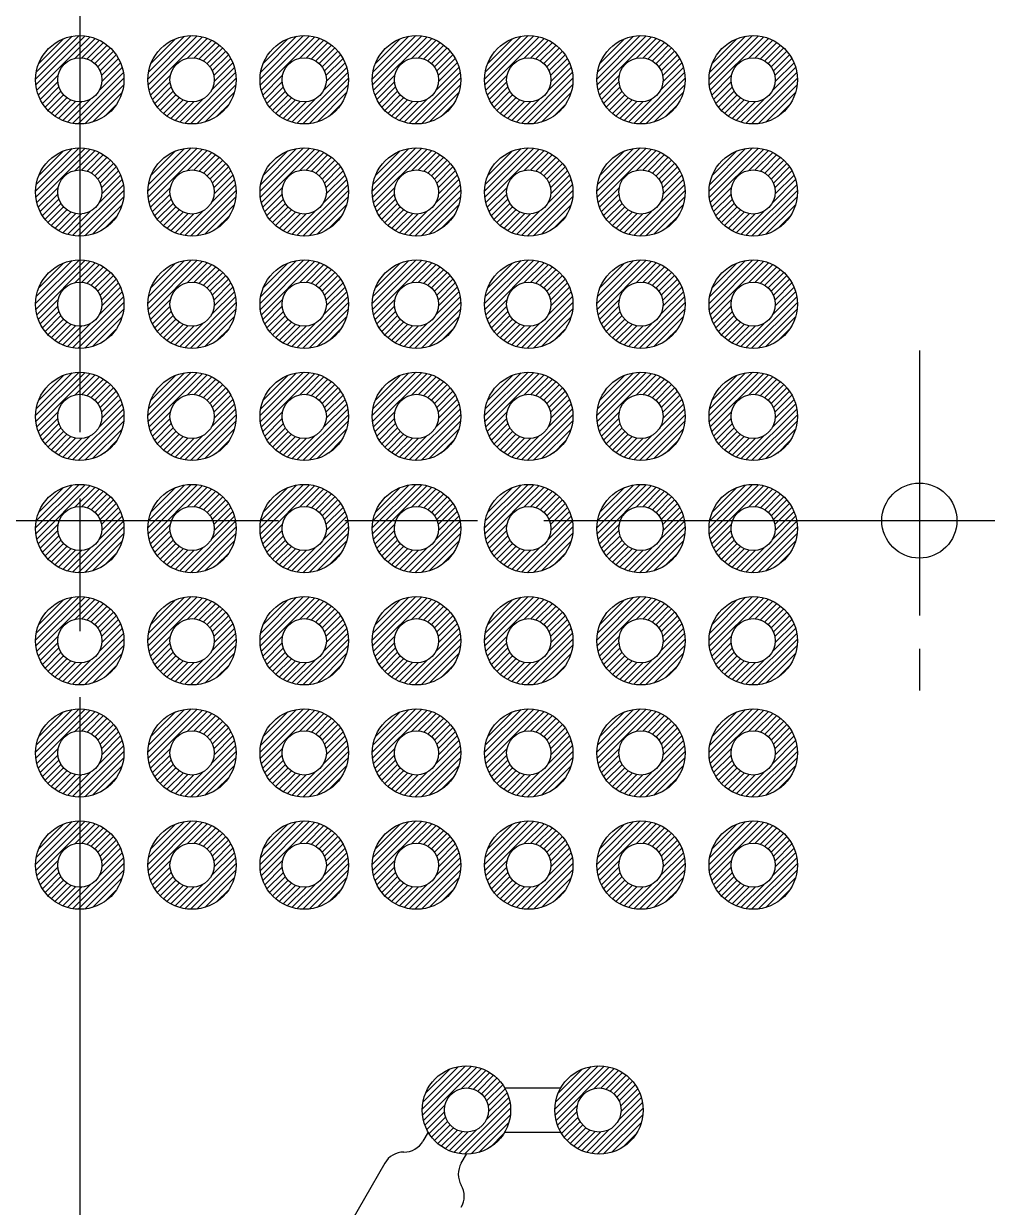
# Model space of a CAD drawing. Header units: millimetres. Extents: x 0 to 403, y 0 to 280.
# Drawn here: x 133.47 to 155.28, y 125.79 to 152.59 of the extents above; entities that cross this region are included whole.
import ezdxf

# ---------------------------------------------------------------- set-up
doc = ezdxf.new("R2010")
doc.units = ezdxf.units.MM
for name, pattern in [('AM_ISO02W050x2', [3.75, 3, -0.75]), ('AM_ISO08W050', [18, 12, -1.5, 3, -1.5]), ('AM_ISO08W050x2', [9, 6, -0.75, 1.5, -0.75])]:
    doc.linetypes.add(name, pattern=pattern)
for name, color, linetype, lineweight in [('AM_7', 4, 'AM_ISO08W050', 25), ('AM_8', 1, 'Continuous', 25), ('はんだ', 8, 'Continuous', 25), ('基板', 3, 'Continuous', 25), ('ｼﾙｸ', 7, 'Continuous', 25)]:
    doc.layers.add(name, color=color, linetype=linetype, lineweight=lineweight)
doc.layers.add('はんだ0', color=8, linetype='AM_ISO02W050x2')

msp = doc.modelspace()

# ---------------------------------------------------------------- hatches: boundary and pattern name
at = {"layer": 'AM_8'}
h = msp.add_hatch(dxfattribs=at)
h.set_pattern_fill('_U', color=8, scale=0.1, angle=45, style=0, pattern_type=0)
h.set_pattern_definition([(45, (53.38403, -19.67259), (-0.07071068, 0.07071068), [])])
edge = h.paths.add_edge_path()
edge.add_arc((134.741, 151.319), 1, 191.4592, 474.2062)
edge.add_arc((134.741, 151.319), 1, 114.2062, 191.4592)
edge = h.paths.add_edge_path(flags=16)
edge.add_arc((134.741, 151.319), 0.5, -245.7938, 11.4592, ccw=False)
edge.add_arc((134.741, 151.319), 0.5, 11.4592, 114.2062, ccw=False)
h = msp.add_hatch(dxfattribs=at)
h.set_pattern_fill('_U', color=8, scale=0.1, angle=45, style=0, pattern_type=0)
h.set_pattern_definition([(45, (55.92403, -19.67259), (-0.07071068, 0.07071068), [])])
edge = h.paths.add_edge_path()
edge.add_arc((137.281, 151.319), 1, 191.4592, 474.2062)
edge.add_arc((137.281, 151.319), 1, 114.2062, 191.4592)
edge = h.paths.add_edge_path(flags=16)
edge.add_arc((137.281, 151.319), 0.5, -245.7938, 11.4592, ccw=False)
edge.add_arc((137.281, 151.319), 0.5, 11.4592, 114.2062, ccw=False)
h = msp.add_hatch(dxfattribs=at)
h.set_pattern_fill('_U', color=8, scale=0.1, angle=45, style=0, pattern_type=0)
h.set_pattern_definition([(45, (58.46403, -19.67259), (-0.07071068, 0.07071068), [])])
edge = h.paths.add_edge_path()
edge.add_arc((139.821, 151.319), 1, 191.4592, 474.2062)
edge.add_arc((139.821, 151.319), 1, 114.2062, 191.4592)
edge = h.paths.add_edge_path(flags=16)
edge.add_arc((139.821, 151.319), 0.5, -245.7938, 11.4592, ccw=False)
edge.add_arc((139.821, 151.319), 0.5, 11.4592, 114.2062, ccw=False)
h = msp.add_hatch(dxfattribs=at)
h.set_pattern_fill('_U', color=8, scale=0.1, angle=45, style=0, pattern_type=0)
h.set_pattern_definition([(45, (61.00403, -19.67259), (-0.07071068, 0.07071068), [])])
edge = h.paths.add_edge_path()
edge.add_arc((142.361, 151.319), 1, 191.4592, 474.2062)
edge.add_arc((142.361, 151.319), 1, 114.2062, 191.4592)
edge = h.paths.add_edge_path(flags=16)
edge.add_arc((142.361, 151.319), 0.5, -245.7938, 11.4592, ccw=False)
edge.add_arc((142.361, 151.319), 0.5, 11.4592, 114.2062, ccw=False)
h = msp.add_hatch(dxfattribs=at)
h.set_pattern_fill('_U', color=8, scale=0.1, angle=45, style=0, pattern_type=0)
h.set_pattern_definition([(45, (63.54403, -19.67259), (-0.07071068, 0.07071068), [])])
edge = h.paths.add_edge_path()
edge.add_arc((144.901, 151.319), 1, 191.4592, 474.2062)
edge.add_arc((144.901, 151.319), 1, 114.2062, 191.4592)
edge = h.paths.add_edge_path(flags=16)
edge.add_arc((144.901, 151.319), 0.5, -245.7938, 11.4592, ccw=False)
edge.add_arc((144.901, 151.319), 0.5, 11.4592, 114.2062, ccw=False)
h = msp.add_hatch(dxfattribs=at)
h.set_pattern_fill('_U', color=8, scale=0.1, angle=45, style=0, pattern_type=0)
h.set_pattern_definition([(45, (66.08403, -19.67259), (-0.07071068, 0.07071068), [])])
edge = h.paths.add_edge_path()
edge.add_arc((147.441, 151.319), 1, 191.4592, 474.2062)
edge.add_arc((147.441, 151.319), 1, 114.2062, 191.4592)
edge = h.paths.add_edge_path(flags=16)
edge.add_arc((147.441, 151.319), 0.5, -245.7938, 11.4592, ccw=False)
edge.add_arc((147.441, 151.319), 0.5, 11.4592, 114.2062, ccw=False)
h = msp.add_hatch(dxfattribs=at)
h.set_pattern_fill('_U', color=8, scale=0.1, angle=45, style=0, pattern_type=0)
h.set_pattern_definition([(45, (68.62403, -19.67259), (-0.07071068, 0.07071068), [])])
edge = h.paths.add_edge_path()
edge.add_arc((149.981, 151.319), 1, 191.4592, 474.2062)
edge.add_arc((149.981, 151.319), 1, 114.2062, 191.4592)
edge = h.paths.add_edge_path(flags=16)
edge.add_arc((149.981, 151.319), 0.5, -245.7938, 11.4592, ccw=False)
edge.add_arc((149.981, 151.319), 0.5, 11.4592, 114.2062, ccw=False)
h = msp.add_hatch(dxfattribs=at)
h.set_pattern_fill('_U', color=8, scale=0.1, angle=45, style=0, pattern_type=0)
h.set_pattern_definition([(45, (53.38403, -22.21259), (-0.07071068, 0.07071068), [])])
edge = h.paths.add_edge_path()
edge.add_arc((134.741, 148.779), 1, 191.4592, 474.2062)
edge.add_arc((134.741, 148.779), 1, 114.2062, 191.4592)
edge = h.paths.add_edge_path(flags=16)
edge.add_arc((134.741, 148.779), 0.5, -245.7938, 11.4592, ccw=False)
edge.add_arc((134.741, 148.779), 0.5, 11.4592, 114.2062, ccw=False)
h = msp.add_hatch(dxfattribs=at)
h.set_pattern_fill('_U', color=8, scale=0.1, angle=45, style=0, pattern_type=0)
h.set_pattern_definition([(45, (55.92403, -22.21259), (-0.07071068, 0.07071068), [])])
edge = h.paths.add_edge_path()
edge.add_arc((137.281, 148.779), 1, 191.4592, 474.2062)
edge.add_arc((137.281, 148.779), 1, 114.2062, 191.4592)
edge = h.paths.add_edge_path(flags=16)
edge.add_arc((137.281, 148.779), 0.5, -245.7938, 11.4592, ccw=False)
edge.add_arc((137.281, 148.779), 0.5, 11.4592, 114.2062, ccw=False)
h = msp.add_hatch(dxfattribs=at)
h.set_pattern_fill('_U', color=8, scale=0.1, angle=45, style=0, pattern_type=0)
h.set_pattern_definition([(45, (58.46403, -22.21259), (-0.07071068, 0.07071068), [])])
edge = h.paths.add_edge_path()
edge.add_arc((139.821, 148.779), 1, 191.4592, 474.2062)
edge.add_arc((139.821, 148.779), 1, 114.2062, 191.4592)
edge = h.paths.add_edge_path(flags=16)
edge.add_arc((139.821, 148.779), 0.5, -245.7938, 11.4592, ccw=False)
edge.add_arc((139.821, 148.779), 0.5, 11.4592, 114.2062, ccw=False)
h = msp.add_hatch(dxfattribs=at)
h.set_pattern_fill('_U', color=8, scale=0.1, angle=45, style=0, pattern_type=0)
h.set_pattern_definition([(45, (61.00403, -22.21259), (-0.07071068, 0.07071068), [])])
edge = h.paths.add_edge_path()
edge.add_arc((142.361, 148.779), 1, 191.4592, 474.2062)
edge.add_arc((142.361, 148.779), 1, 114.2062, 191.4592)
edge = h.paths.add_edge_path(flags=16)
edge.add_arc((142.361, 148.779), 0.5, -245.7938, 11.4592, ccw=False)
edge.add_arc((142.361, 148.779), 0.5, 11.4592, 114.2062, ccw=False)
h = msp.add_hatch(dxfattribs=at)
h.set_pattern_fill('_U', color=8, scale=0.1, angle=45, style=0, pattern_type=0)
h.set_pattern_definition([(45, (63.54403, -22.21259), (-0.07071068, 0.07071068), [])])
edge = h.paths.add_edge_path()
edge.add_arc((144.901, 148.779), 1, 191.4592, 474.2062)
edge.add_arc((144.901, 148.779), 1, 114.2062, 191.4592)
edge = h.paths.add_edge_path(flags=16)
edge.add_arc((144.901, 148.779), 0.5, -245.7938, 11.4592, ccw=False)
edge.add_arc((144.901, 148.779), 0.5, 11.4592, 114.2062, ccw=False)
h = msp.add_hatch(dxfattribs=at)
h.set_pattern_fill('_U', color=8, scale=0.1, angle=45, style=0, pattern_type=0)
h.set_pattern_definition([(45, (66.08403, -22.21259), (-0.07071068, 0.07071068), [])])
edge = h.paths.add_edge_path()
edge.add_arc((147.441, 148.779), 1, 191.4592, 474.2062)
edge.add_arc((147.441, 148.779), 1, 114.2062, 191.4592)
edge = h.paths.add_edge_path(flags=16)
edge.add_arc((147.441, 148.779), 0.5, -245.7938, 11.4592, ccw=False)
edge.add_arc((147.441, 148.779), 0.5, 11.4592, 114.2062, ccw=False)
h = msp.add_hatch(dxfattribs=at)
h.set_pattern_fill('_U', color=8, scale=0.1, angle=45, style=0, pattern_type=0)
h.set_pattern_definition([(45, (68.62403, -22.21259), (-0.07071068, 0.07071068), [])])
edge = h.paths.add_edge_path()
edge.add_arc((149.981, 148.779), 1, 191.4592, 474.2062)
edge.add_arc((149.981, 148.779), 1, 114.2062, 191.4592)
edge = h.paths.add_edge_path(flags=16)
edge.add_arc((149.981, 148.779), 0.5, -245.7938, 11.4592, ccw=False)
edge.add_arc((149.981, 148.779), 0.5, 11.4592, 114.2062, ccw=False)
h = msp.add_hatch(dxfattribs=at)
h.set_pattern_fill('_U', color=8, scale=0.1, angle=45, style=0, pattern_type=0)
h.set_pattern_definition([(45, (53.38403, -24.75259), (-0.07071068, 0.07071068), [])])
edge = h.paths.add_edge_path()
edge.add_arc((134.741, 146.239), 1, 191.4592, 474.2062)
edge.add_arc((134.741, 146.239), 1, 114.2062, 191.4592)
edge = h.paths.add_edge_path(flags=16)
edge.add_arc((134.741, 146.239), 0.5, -245.7938, 11.4592, ccw=False)
edge.add_arc((134.741, 146.239), 0.5, 11.4592, 114.2062, ccw=False)
h = msp.add_hatch(dxfattribs=at)
h.set_pattern_fill('_U', color=8, scale=0.1, angle=45, style=0, pattern_type=0)
h.set_pattern_definition([(45, (55.92403, -24.75259), (-0.07071068, 0.07071068), [])])
edge = h.paths.add_edge_path()
edge.add_arc((137.281, 146.239), 1, 191.4592, 474.2062)
edge.add_arc((137.281, 146.239), 1, 114.2062, 191.4592)
edge = h.paths.add_edge_path(flags=16)
edge.add_arc((137.281, 146.239), 0.5, -245.7938, 11.4592, ccw=False)
edge.add_arc((137.281, 146.239), 0.5, 11.4592, 114.2062, ccw=False)
h = msp.add_hatch(dxfattribs=at)
h.set_pattern_fill('_U', color=8, scale=0.1, angle=45, style=0, pattern_type=0)
h.set_pattern_definition([(45, (58.46403, -24.75259), (-0.07071068, 0.07071068), [])])
edge = h.paths.add_edge_path()
edge.add_arc((139.821, 146.239), 1, 191.4592, 474.2062)
edge.add_arc((139.821, 146.239), 1, 114.2062, 191.4592)
edge = h.paths.add_edge_path(flags=16)
edge.add_arc((139.821, 146.239), 0.5, -245.7938, 11.4592, ccw=False)
edge.add_arc((139.821, 146.239), 0.5, 11.4592, 114.2062, ccw=False)
h = msp.add_hatch(dxfattribs=at)
h.set_pattern_fill('_U', color=8, scale=0.1, angle=45, style=0, pattern_type=0)
h.set_pattern_definition([(45, (61.00403, -24.75259), (-0.07071068, 0.07071068), [])])
edge = h.paths.add_edge_path()
edge.add_arc((142.361, 146.239), 1, 191.4592, 474.2062)
edge.add_arc((142.361, 146.239), 1, 114.2062, 191.4592)
edge = h.paths.add_edge_path(flags=16)
edge.add_arc((142.361, 146.239), 0.5, -245.7938, 11.4592, ccw=False)
edge.add_arc((142.361, 146.239), 0.5, 11.4592, 114.2062, ccw=False)
h = msp.add_hatch(dxfattribs=at)
h.set_pattern_fill('_U', color=8, scale=0.1, angle=45, style=0, pattern_type=0)
h.set_pattern_definition([(45, (63.54403, -24.75259), (-0.07071068, 0.07071068), [])])
edge = h.paths.add_edge_path()
edge.add_arc((144.901, 146.239), 1, 191.4592, 474.2062)
edge.add_arc((144.901, 146.239), 1, 114.2062, 191.4592)
edge = h.paths.add_edge_path(flags=16)
edge.add_arc((144.901, 146.239), 0.5, -245.7938, 11.4592, ccw=False)
edge.add_arc((144.901, 146.239), 0.5, 11.4592, 114.2062, ccw=False)
h = msp.add_hatch(dxfattribs=at)
h.set_pattern_fill('_U', color=8, scale=0.1, angle=45, style=0, pattern_type=0)
h.set_pattern_definition([(45, (66.08403, -24.75259), (-0.07071068, 0.07071068), [])])
edge = h.paths.add_edge_path()
edge.add_arc((147.441, 146.239), 1, 191.4592, 474.2062)
edge.add_arc((147.441, 146.239), 1, 114.2062, 191.4592)
edge = h.paths.add_edge_path(flags=16)
edge.add_arc((147.441, 146.239), 0.5, -245.7938, 11.4592, ccw=False)
edge.add_arc((147.441, 146.239), 0.5, 11.4592, 114.2062, ccw=False)
h = msp.add_hatch(dxfattribs=at)
h.set_pattern_fill('_U', color=8, scale=0.1, angle=45, style=0, pattern_type=0)
h.set_pattern_definition([(45, (68.62403, -24.75259), (-0.07071068, 0.07071068), [])])
edge = h.paths.add_edge_path()
edge.add_arc((149.981, 146.239), 1, 191.4592, 474.2062)
edge.add_arc((149.981, 146.239), 1, 114.2062, 191.4592)
edge = h.paths.add_edge_path(flags=16)
edge.add_arc((149.981, 146.239), 0.5, -245.7938, 11.4592, ccw=False)
edge.add_arc((149.981, 146.239), 0.5, 11.4592, 114.2062, ccw=False)
h = msp.add_hatch(dxfattribs=at)
h.set_pattern_fill('_U', color=8, scale=0.1, angle=45, style=0, pattern_type=0)
h.set_pattern_definition([(45, (53.38403, -27.29259), (-0.07071068, 0.07071068), [])])
edge = h.paths.add_edge_path()
edge.add_arc((134.741, 143.699), 1, 191.4592, 474.2062)
edge.add_arc((134.741, 143.699), 1, 114.2062, 191.4592)
edge = h.paths.add_edge_path(flags=16)
edge.add_arc((134.741, 143.699), 0.5, -245.7938, 11.4592, ccw=False)
edge.add_arc((134.741, 143.699), 0.5, 11.4592, 114.2062, ccw=False)
h = msp.add_hatch(dxfattribs=at)
h.set_pattern_fill('_U', color=8, scale=0.1, angle=45, style=0, pattern_type=0)
h.set_pattern_definition([(45, (55.92403, -27.29259), (-0.07071068, 0.07071068), [])])
edge = h.paths.add_edge_path()
edge.add_arc((137.281, 143.699), 1, 191.4592, 474.2062)
edge.add_arc((137.281, 143.699), 1, 114.2062, 191.4592)
edge = h.paths.add_edge_path(flags=16)
edge.add_arc((137.281, 143.699), 0.5, -245.7938, 11.4592, ccw=False)
edge.add_arc((137.281, 143.699), 0.5, 11.4592, 114.2062, ccw=False)
h = msp.add_hatch(dxfattribs=at)
h.set_pattern_fill('_U', color=8, scale=0.1, angle=45, style=0, pattern_type=0)
h.set_pattern_definition([(45, (58.46403, -27.29259), (-0.07071068, 0.07071068), [])])
edge = h.paths.add_edge_path()
edge.add_arc((139.821, 143.699), 1, 191.4592, 474.2062)
edge.add_arc((139.821, 143.699), 1, 114.2062, 191.4592)
edge = h.paths.add_edge_path(flags=16)
edge.add_arc((139.821, 143.699), 0.5, -245.7938, 11.4592, ccw=False)
edge.add_arc((139.821, 143.699), 0.5, 11.4592, 114.2062, ccw=False)
h = msp.add_hatch(dxfattribs=at)
h.set_pattern_fill('_U', color=8, scale=0.1, angle=45, style=0, pattern_type=0)
h.set_pattern_definition([(45, (61.00403, -27.29259), (-0.07071068, 0.07071068), [])])
edge = h.paths.add_edge_path()
edge.add_arc((142.361, 143.699), 1, 191.4592, 474.2062)
edge.add_arc((142.361, 143.699), 1, 114.2062, 191.4592)
edge = h.paths.add_edge_path(flags=16)
edge.add_arc((142.361, 143.699), 0.5, -245.7938, 11.4592, ccw=False)
edge.add_arc((142.361, 143.699), 0.5, 11.4592, 114.2062, ccw=False)
h = msp.add_hatch(dxfattribs=at)
h.set_pattern_fill('_U', color=8, scale=0.1, angle=45, style=0, pattern_type=0)
h.set_pattern_definition([(45, (63.54403, -27.29259), (-0.07071068, 0.07071068), [])])
edge = h.paths.add_edge_path()
edge.add_arc((144.901, 143.699), 1, 191.4592, 474.2062)
edge.add_arc((144.901, 143.699), 1, 114.2062, 191.4592)
edge = h.paths.add_edge_path(flags=16)
edge.add_arc((144.901, 143.699), 0.5, -245.7938, 11.4592, ccw=False)
edge.add_arc((144.901, 143.699), 0.5, 11.4592, 114.2062, ccw=False)
h = msp.add_hatch(dxfattribs=at)
h.set_pattern_fill('_U', color=8, scale=0.1, angle=45, style=0, pattern_type=0)
h.set_pattern_definition([(45, (66.08403, -27.29259), (-0.07071068, 0.07071068), [])])
edge = h.paths.add_edge_path()
edge.add_arc((147.441, 143.699), 1, 191.4592, 474.2062)
edge.add_arc((147.441, 143.699), 1, 114.2062, 191.4592)
edge = h.paths.add_edge_path(flags=16)
edge.add_arc((147.441, 143.699), 0.5, -245.7938, 11.4592, ccw=False)
edge.add_arc((147.441, 143.699), 0.5, 11.4592, 114.2062, ccw=False)
h = msp.add_hatch(dxfattribs=at)
h.set_pattern_fill('_U', color=8, scale=0.1, angle=45, style=0, pattern_type=0)
h.set_pattern_definition([(45, (68.62403, -27.29259), (-0.07071068, 0.07071068), [])])
edge = h.paths.add_edge_path()
edge.add_arc((149.981, 143.699), 1, 191.4592, 474.2062)
edge.add_arc((149.981, 143.699), 1, 114.2062, 191.4592)
edge = h.paths.add_edge_path(flags=16)
edge.add_arc((149.981, 143.699), 0.5, -245.7938, 11.4592, ccw=False)
edge.add_arc((149.981, 143.699), 0.5, 11.4592, 114.2062, ccw=False)
h = msp.add_hatch(dxfattribs=at)
h.set_pattern_fill('_U', color=8, scale=0.1, angle=45, style=0, pattern_type=0)
h.set_pattern_definition([(45, (53.38403, -29.83259), (-0.07071068, 0.07071068), [])])
edge = h.paths.add_edge_path()
edge.add_arc((134.741, 141.159), 1, 191.4592, 474.2062)
edge.add_arc((134.741, 141.159), 1, 114.2062, 191.4592)
edge = h.paths.add_edge_path(flags=16)
edge.add_arc((134.741, 141.159), 0.5, -245.7938, 11.4592, ccw=False)
edge.add_arc((134.741, 141.159), 0.5, 11.4592, 114.2062, ccw=False)
h = msp.add_hatch(dxfattribs=at)
h.set_pattern_fill('_U', color=8, scale=0.1, angle=45, style=0, pattern_type=0)
h.set_pattern_definition([(45, (55.92403, -29.83259), (-0.07071068, 0.07071068), [])])
edge = h.paths.add_edge_path()
edge.add_arc((137.281, 141.159), 1, 191.4592, 474.2062)
edge.add_arc((137.281, 141.159), 1, 114.2062, 191.4592)
edge = h.paths.add_edge_path(flags=16)
edge.add_arc((137.281, 141.159), 0.5, -245.7938, 11.4592, ccw=False)
edge.add_arc((137.281, 141.159), 0.5, 11.4592, 114.2062, ccw=False)
h = msp.add_hatch(dxfattribs=at)
h.set_pattern_fill('_U', color=8, scale=0.1, angle=45, style=0, pattern_type=0)
h.set_pattern_definition([(45, (58.46403, -29.83259), (-0.07071068, 0.07071068), [])])
edge = h.paths.add_edge_path()
edge.add_arc((139.821, 141.159), 1, 191.4592, 474.2062)
edge.add_arc((139.821, 141.159), 1, 114.2062, 191.4592)
edge = h.paths.add_edge_path(flags=16)
edge.add_arc((139.821, 141.159), 0.5, -245.7938, 11.4592, ccw=False)
edge.add_arc((139.821, 141.159), 0.5, 11.4592, 114.2062, ccw=False)
h = msp.add_hatch(dxfattribs=at)
h.set_pattern_fill('_U', color=8, scale=0.1, angle=45, style=0, pattern_type=0)
h.set_pattern_definition([(45, (61.00403, -29.83259), (-0.07071068, 0.07071068), [])])
edge = h.paths.add_edge_path()
edge.add_arc((142.361, 141.159), 1, 191.4592, 474.2062)
edge.add_arc((142.361, 141.159), 1, 114.2062, 191.4592)
edge = h.paths.add_edge_path(flags=16)
edge.add_arc((142.361, 141.159), 0.5, -245.7938, 11.4592, ccw=False)
edge.add_arc((142.361, 141.159), 0.5, 11.4592, 114.2062, ccw=False)
h = msp.add_hatch(dxfattribs=at)
h.set_pattern_fill('_U', color=8, scale=0.1, angle=45, style=0, pattern_type=0)
h.set_pattern_definition([(45, (63.54403, -29.83259), (-0.07071068, 0.07071068), [])])
edge = h.paths.add_edge_path()
edge.add_arc((144.901, 141.159), 1, 191.4592, 474.2062)
edge.add_arc((144.901, 141.159), 1, 114.2062, 191.4592)
edge = h.paths.add_edge_path(flags=16)
edge.add_arc((144.901, 141.159), 0.5, -245.7938, 11.4592, ccw=False)
edge.add_arc((144.901, 141.159), 0.5, 11.4592, 114.2062, ccw=False)
h = msp.add_hatch(dxfattribs=at)
h.set_pattern_fill('_U', color=8, scale=0.1, angle=45, style=0, pattern_type=0)
h.set_pattern_definition([(45, (66.08403, -29.83259), (-0.07071068, 0.07071068), [])])
edge = h.paths.add_edge_path()
edge.add_arc((147.441, 141.159), 1, 191.4592, 474.2062)
edge.add_arc((147.441, 141.159), 1, 114.2062, 191.4592)
edge = h.paths.add_edge_path(flags=16)
edge.add_arc((147.441, 141.159), 0.5, -245.7938, 11.4592, ccw=False)
edge.add_arc((147.441, 141.159), 0.5, 11.4592, 114.2062, ccw=False)
h = msp.add_hatch(dxfattribs=at)
h.set_pattern_fill('_U', color=8, scale=0.1, angle=45, style=0, pattern_type=0)
h.set_pattern_definition([(45, (68.62403, -29.83259), (-0.07071068, 0.07071068), [])])
edge = h.paths.add_edge_path()
edge.add_arc((149.981, 141.159), 1, 191.4592, 474.2062)
edge.add_arc((149.981, 141.159), 1, 114.2062, 191.4592)
edge = h.paths.add_edge_path(flags=16)
edge.add_arc((149.981, 141.159), 0.5, -245.7938, 11.4592, ccw=False)
edge.add_arc((149.981, 141.159), 0.5, 11.4592, 114.2062, ccw=False)
h = msp.add_hatch(dxfattribs=at)
h.set_pattern_fill('_U', color=8, scale=0.1, angle=45, style=0, pattern_type=0)
h.set_pattern_definition([(45, (53.38403, -32.37259), (-0.07071068, 0.07071068), [])])
edge = h.paths.add_edge_path()
edge.add_arc((134.741, 138.619), 1, 191.4592, 474.2062)
edge.add_arc((134.741, 138.619), 1, 114.2062, 191.4592)
edge = h.paths.add_edge_path(flags=16)
edge.add_arc((134.741, 138.619), 0.5, -245.7938, 11.4592, ccw=False)
edge.add_arc((134.741, 138.619), 0.5, 11.4592, 114.2062, ccw=False)
h = msp.add_hatch(dxfattribs=at)
h.set_pattern_fill('_U', color=8, scale=0.1, angle=45, style=0, pattern_type=0)
h.set_pattern_definition([(45, (55.92403, -32.37259), (-0.07071068, 0.07071068), [])])
edge = h.paths.add_edge_path()
edge.add_arc((137.281, 138.619), 1, 191.4592, 474.2062)
edge.add_arc((137.281, 138.619), 1, 114.2062, 191.4592)
edge = h.paths.add_edge_path(flags=16)
edge.add_arc((137.281, 138.619), 0.5, -245.7938, 11.4592, ccw=False)
edge.add_arc((137.281, 138.619), 0.5, 11.4592, 114.2062, ccw=False)
h = msp.add_hatch(dxfattribs=at)
h.set_pattern_fill('_U', color=8, scale=0.1, angle=45, style=0, pattern_type=0)
h.set_pattern_definition([(45, (58.46403, -32.37259), (-0.07071068, 0.07071068), [])])
edge = h.paths.add_edge_path()
edge.add_arc((139.821, 138.619), 1, 191.4592, 474.2062)
edge.add_arc((139.821, 138.619), 1, 114.2062, 191.4592)
edge = h.paths.add_edge_path(flags=16)
edge.add_arc((139.821, 138.619), 0.5, -245.7938, 11.4592, ccw=False)
edge.add_arc((139.821, 138.619), 0.5, 11.4592, 114.2062, ccw=False)
h = msp.add_hatch(dxfattribs=at)
h.set_pattern_fill('_U', color=8, scale=0.1, angle=45, style=0, pattern_type=0)
h.set_pattern_definition([(45, (61.00403, -32.37259), (-0.07071068, 0.07071068), [])])
edge = h.paths.add_edge_path()
edge.add_arc((142.361, 138.619), 1, 191.4592, 474.2062)
edge.add_arc((142.361, 138.619), 1, 114.2062, 191.4592)
edge = h.paths.add_edge_path(flags=16)
edge.add_arc((142.361, 138.619), 0.5, -245.7938, 11.4592, ccw=False)
edge.add_arc((142.361, 138.619), 0.5, 11.4592, 114.2062, ccw=False)
h = msp.add_hatch(dxfattribs=at)
h.set_pattern_fill('_U', color=8, scale=0.1, angle=45, style=0, pattern_type=0)
h.set_pattern_definition([(45, (63.54403, -32.37259), (-0.07071068, 0.07071068), [])])
edge = h.paths.add_edge_path()
edge.add_arc((144.901, 138.619), 1, 191.4592, 474.2062)
edge.add_arc((144.901, 138.619), 1, 114.2062, 191.4592)
edge = h.paths.add_edge_path(flags=16)
edge.add_arc((144.901, 138.619), 0.5, -245.7938, 11.4592, ccw=False)
edge.add_arc((144.901, 138.619), 0.5, 11.4592, 114.2062, ccw=False)
h = msp.add_hatch(dxfattribs=at)
h.set_pattern_fill('_U', color=8, scale=0.1, angle=45, style=0, pattern_type=0)
h.set_pattern_definition([(45, (66.08403, -32.37259), (-0.07071068, 0.07071068), [])])
edge = h.paths.add_edge_path()
edge.add_arc((147.441, 138.619), 1, 191.4592, 474.2062)
edge.add_arc((147.441, 138.619), 1, 114.2062, 191.4592)
edge = h.paths.add_edge_path(flags=16)
edge.add_arc((147.441, 138.619), 0.5, -245.7938, 11.4592, ccw=False)
edge.add_arc((147.441, 138.619), 0.5, 11.4592, 114.2062, ccw=False)
h = msp.add_hatch(dxfattribs=at)
h.set_pattern_fill('_U', color=8, scale=0.1, angle=45, style=0, pattern_type=0)
h.set_pattern_definition([(45, (68.62403, -32.37259), (-0.07071068, 0.07071068), [])])
edge = h.paths.add_edge_path()
edge.add_arc((149.981, 138.619), 1, 191.4592, 474.2062)
edge.add_arc((149.981, 138.619), 1, 114.2062, 191.4592)
edge = h.paths.add_edge_path(flags=16)
edge.add_arc((149.981, 138.619), 0.5, -245.7938, 11.4592, ccw=False)
edge.add_arc((149.981, 138.619), 0.5, 11.4592, 114.2062, ccw=False)
h = msp.add_hatch(dxfattribs=at)
h.set_pattern_fill('_U', color=8, scale=0.1, angle=45, style=0, pattern_type=0)
h.set_pattern_definition([(45, (53.38403, -34.91259), (-0.07071068, 0.07071068), [])])
edge = h.paths.add_edge_path()
edge.add_arc((134.741, 136.079), 1, 191.4592, 474.2062)
edge.add_arc((134.741, 136.079), 1, 114.2062, 191.4592)
edge = h.paths.add_edge_path(flags=16)
edge.add_arc((134.741, 136.079), 0.5, -245.7938, 11.4592, ccw=False)
edge.add_arc((134.741, 136.079), 0.5, 11.4592, 114.2062, ccw=False)
h = msp.add_hatch(dxfattribs=at)
h.set_pattern_fill('_U', color=8, scale=0.1, angle=45, style=0, pattern_type=0)
h.set_pattern_definition([(45, (55.92403, -34.91259), (-0.07071068, 0.07071068), [])])
edge = h.paths.add_edge_path()
edge.add_arc((137.281, 136.079), 1, 191.4592, 474.2062)
edge.add_arc((137.281, 136.079), 1, 114.2062, 191.4592)
edge = h.paths.add_edge_path(flags=16)
edge.add_arc((137.281, 136.079), 0.5, -245.7938, 11.4592, ccw=False)
edge.add_arc((137.281, 136.079), 0.5, 11.4592, 114.2062, ccw=False)
h = msp.add_hatch(dxfattribs=at)
h.set_pattern_fill('_U', color=8, scale=0.1, angle=45, style=0, pattern_type=0)
h.set_pattern_definition([(45, (58.46403, -34.91259), (-0.07071068, 0.07071068), [])])
edge = h.paths.add_edge_path()
edge.add_arc((139.821, 136.079), 1, 191.4592, 474.2062)
edge.add_arc((139.821, 136.079), 1, 114.2062, 191.4592)
edge = h.paths.add_edge_path(flags=16)
edge.add_arc((139.821, 136.079), 0.5, -245.7938, 11.4592, ccw=False)
edge.add_arc((139.821, 136.079), 0.5, 11.4592, 114.2062, ccw=False)
h = msp.add_hatch(dxfattribs=at)
h.set_pattern_fill('_U', color=8, scale=0.1, angle=45, style=0, pattern_type=0)
h.set_pattern_definition([(45, (61.00403, -34.91259), (-0.07071068, 0.07071068), [])])
edge = h.paths.add_edge_path()
edge.add_arc((142.361, 136.079), 1, 191.4592, 474.2062)
edge.add_arc((142.361, 136.079), 1, 114.2062, 191.4592)
edge = h.paths.add_edge_path(flags=16)
edge.add_arc((142.361, 136.079), 0.5, -245.7938, 11.4592, ccw=False)
edge.add_arc((142.361, 136.079), 0.5, 11.4592, 114.2062, ccw=False)
h = msp.add_hatch(dxfattribs=at)
h.set_pattern_fill('_U', color=8, scale=0.1, angle=45, style=0, pattern_type=0)
h.set_pattern_definition([(45, (63.54403, -34.91259), (-0.07071068, 0.07071068), [])])
edge = h.paths.add_edge_path()
edge.add_arc((144.901, 136.079), 1, 191.4592, 474.2062)
edge.add_arc((144.901, 136.079), 1, 114.2062, 191.4592)
edge = h.paths.add_edge_path(flags=16)
edge.add_arc((144.901, 136.079), 0.5, -245.7938, 11.4592, ccw=False)
edge.add_arc((144.901, 136.079), 0.5, 11.4592, 114.2062, ccw=False)
h = msp.add_hatch(dxfattribs=at)
h.set_pattern_fill('_U', color=8, scale=0.1, angle=45, style=0, pattern_type=0)
h.set_pattern_definition([(45, (66.08403, -34.91259), (-0.07071068, 0.07071068), [])])
edge = h.paths.add_edge_path()
edge.add_arc((147.441, 136.079), 1, 191.4592, 474.2062)
edge.add_arc((147.441, 136.079), 1, 114.2062, 191.4592)
edge = h.paths.add_edge_path(flags=16)
edge.add_arc((147.441, 136.079), 0.5, -245.7938, 11.4592, ccw=False)
edge.add_arc((147.441, 136.079), 0.5, 11.4592, 114.2062, ccw=False)
h = msp.add_hatch(dxfattribs=at)
h.set_pattern_fill('_U', color=8, scale=0.1, angle=45, style=0, pattern_type=0)
h.set_pattern_definition([(45, (68.62403, -34.91259), (-0.07071068, 0.07071068), [])])
edge = h.paths.add_edge_path()
edge.add_arc((149.981, 136.079), 1, 191.4592, 474.2062)
edge.add_arc((149.981, 136.079), 1, 114.2062, 191.4592)
edge = h.paths.add_edge_path(flags=16)
edge.add_arc((149.981, 136.079), 0.5, -245.7938, 11.4592, ccw=False)
edge.add_arc((149.981, 136.079), 0.5, 11.4592, 114.2062, ccw=False)
h = msp.add_hatch(dxfattribs=at)
h.set_pattern_fill('_U', color=8, scale=0.1, angle=45, style=0, pattern_type=0)
h.set_pattern_definition([(45, (53.38403, -37.45259), (-0.07071068, 0.07071068), [])])
edge = h.paths.add_edge_path()
edge.add_arc((134.741, 133.539), 1, 191.4592, 474.2062)
edge.add_arc((134.741, 133.539), 1, 114.2062, 191.4592)
edge = h.paths.add_edge_path(flags=16)
edge.add_arc((134.741, 133.539), 0.5, -245.7938, 11.4592, ccw=False)
edge.add_arc((134.741, 133.539), 0.5, 11.4592, 114.2062, ccw=False)
h = msp.add_hatch(dxfattribs=at)
h.set_pattern_fill('_U', color=8, scale=0.1, angle=45, style=0, pattern_type=0)
h.set_pattern_definition([(45, (55.92403, -37.45259), (-0.07071068, 0.07071068), [])])
edge = h.paths.add_edge_path()
edge.add_arc((137.281, 133.539), 1, 191.4592, 474.2062)
edge.add_arc((137.281, 133.539), 1, 114.2062, 191.4592)
edge = h.paths.add_edge_path(flags=16)
edge.add_arc((137.281, 133.539), 0.5, -245.7938, 11.4592, ccw=False)
edge.add_arc((137.281, 133.539), 0.5, 11.4592, 114.2062, ccw=False)
h = msp.add_hatch(dxfattribs=at)
h.set_pattern_fill('_U', color=8, scale=0.1, angle=45, style=0, pattern_type=0)
h.set_pattern_definition([(45, (58.46403, -37.45259), (-0.07071068, 0.07071068), [])])
edge = h.paths.add_edge_path()
edge.add_arc((139.821, 133.539), 1, 191.4592, 474.2062)
edge.add_arc((139.821, 133.539), 1, 114.2062, 191.4592)
edge = h.paths.add_edge_path(flags=16)
edge.add_arc((139.821, 133.539), 0.5, -245.7938, 11.4592, ccw=False)
edge.add_arc((139.821, 133.539), 0.5, 11.4592, 114.2062, ccw=False)
h = msp.add_hatch(dxfattribs=at)
h.set_pattern_fill('_U', color=8, scale=0.1, angle=45, style=0, pattern_type=0)
h.set_pattern_definition([(45, (61.00403, -37.45259), (-0.07071068, 0.07071068), [])])
edge = h.paths.add_edge_path()
edge.add_arc((142.361, 133.539), 1, 191.4592, 474.2062)
edge.add_arc((142.361, 133.539), 1, 114.2062, 191.4592)
edge = h.paths.add_edge_path(flags=16)
edge.add_arc((142.361, 133.539), 0.5, -245.7938, 11.4592, ccw=False)
edge.add_arc((142.361, 133.539), 0.5, 11.4592, 114.2062, ccw=False)
h = msp.add_hatch(dxfattribs=at)
h.set_pattern_fill('_U', color=8, scale=0.1, angle=45, style=0, pattern_type=0)
h.set_pattern_definition([(45, (63.54403, -37.45259), (-0.07071068, 0.07071068), [])])
edge = h.paths.add_edge_path()
edge.add_arc((144.901, 133.539), 1, 191.4592, 474.2062)
edge.add_arc((144.901, 133.539), 1, 114.2062, 191.4592)
edge = h.paths.add_edge_path(flags=16)
edge.add_arc((144.901, 133.539), 0.5, -245.7938, 11.4592, ccw=False)
edge.add_arc((144.901, 133.539), 0.5, 11.4592, 114.2062, ccw=False)
h = msp.add_hatch(dxfattribs=at)
h.set_pattern_fill('_U', color=8, scale=0.1, angle=45, style=0, pattern_type=0)
h.set_pattern_definition([(45, (66.08403, -37.45259), (-0.07071068, 0.07071068), [])])
edge = h.paths.add_edge_path()
edge.add_arc((147.441, 133.539), 1, 191.4592, 474.2062)
edge.add_arc((147.441, 133.539), 1, 114.2062, 191.4592)
edge = h.paths.add_edge_path(flags=16)
edge.add_arc((147.441, 133.539), 0.5, -245.7938, 11.4592, ccw=False)
edge.add_arc((147.441, 133.539), 0.5, 11.4592, 114.2062, ccw=False)
h = msp.add_hatch(dxfattribs=at)
h.set_pattern_fill('_U', color=8, scale=0.1, angle=45, style=0, pattern_type=0)
h.set_pattern_definition([(45, (68.62403, -37.45259), (-0.07071068, 0.07071068), [])])
edge = h.paths.add_edge_path()
edge.add_arc((149.981, 133.539), 1, 191.4592, 474.2062)
edge.add_arc((149.981, 133.539), 1, 114.2062, 191.4592)
edge = h.paths.add_edge_path(flags=16)
edge.add_arc((149.981, 133.539), 0.5, -245.7938, 11.4592, ccw=False)
edge.add_arc((149.981, 133.539), 0.5, 11.4592, 114.2062, ccw=False)
h = msp.add_hatch(dxfattribs=at)
h.set_pattern_fill('_U', color=8, scale=0.1, angle=45, style=0, pattern_type=0)
h.set_pattern_definition([(45, (64.67403, -42.99715), (-0.07071068, 0.07071068), [])])
edge = h.paths.add_edge_path()
edge.add_arc((143.491, 127.995), 1, 191.4592, 474.2062)
edge.add_arc((143.491, 127.995), 1, 114.2062, 191.4592)
edge = h.paths.add_edge_path(flags=16)
edge.add_arc((143.491, 127.995), 0.5, -245.7938, 11.4592, ccw=False)
edge.add_arc((143.491, 127.995), 0.5, 11.4592, 114.2062, ccw=False)
h = msp.add_hatch(dxfattribs=at)
h.set_pattern_fill('_U', color=8, scale=0.1, angle=45, style=0, pattern_type=0)
h.set_pattern_definition([(45, (67.67403, -42.99715), (-0.07071068, 0.07071068), [])])
edge = h.paths.add_edge_path()
edge.add_arc((146.491, 127.995), 1, 191.4592, 474.2062)
edge.add_arc((146.491, 127.995), 1, 114.2062, 191.4592)
edge = h.paths.add_edge_path(flags=16)
edge.add_arc((146.491, 127.995), 0.5, -245.7938, 11.4592, ccw=False)
edge.add_arc((146.491, 127.995), 0.5, 11.4592, 114.2062, ccw=False)

# ---------------------------------------------------------------- linework, layer by layer
at = {"layer": 'AM_7'}
for p, q in [((134.741, 191.339), (134.741, 91.339)), ((109.241, 141.339), (160.241, 141.339))]:
    msp.add_line(p, q, dxfattribs=at)
at = {"layer": 'AM_7', "linetype": 'AM_ISO08W050x2'}
msp.add_line((153.741, 145.189), (153.741, 137.489), dxfattribs=at)
at = {"layer": 'はんだ'}
for centre in [(134.741, 151.319), (137.281, 151.319), (139.821, 151.319), (142.361, 151.319), (144.901, 151.319), (147.441, 151.319), (149.981, 151.319), (134.741, 148.779), (137.281, 148.779), (139.821, 148.779), (142.361, 148.779), (144.901, 148.779), (147.441, 148.779), (149.981, 148.779), (134.741, 146.239), (137.281, 146.239), (139.821, 146.239), (142.361, 146.239), (144.901, 146.239), (147.441, 146.239), (149.981, 146.239), (134.741, 143.699), (137.281, 143.699), (139.821, 143.699), (142.361, 143.699), (144.901, 143.699), (147.441, 143.699), (149.981, 143.699), (134.741, 141.159), (137.281, 141.159), (139.821, 141.159), (142.361, 141.159), (144.901, 141.159), (147.441, 141.159), (149.981, 141.159), (134.741, 138.619), (137.281, 138.619), (139.821, 138.619), (142.361, 138.619), (144.901, 138.619), (147.441, 138.619), (149.981, 138.619), (134.741, 136.079), (137.281, 136.079), (139.821, 136.079), (142.361, 136.079), (144.901, 136.079), (147.441, 136.079), (149.981, 136.079), (134.741, 133.539), (137.281, 133.539), (139.821, 133.539), (142.361, 133.539), (144.901, 133.539), (147.441, 133.539), (149.981, 133.539), (143.491, 127.995), (146.491, 127.995)]:
    msp.add_circle(centre, 1, dxfattribs=at)
at = {"layer": 'はんだ0'}
for p, q in [((144.357, 128.495), (145.625, 128.495)), ((144.357, 127.495), (145.625, 127.495))]:
    msp.add_line(p, q, dxfattribs=at)
at = {"layer": '基板'}
for centre, radius in [((134.741, 151.319), 0.5), ((137.281, 151.319), 0.5), ((139.821, 151.319), 0.5), ((142.361, 151.319), 0.5), ((144.901, 151.319), 0.5), ((147.441, 151.319), 0.5), ((149.981, 151.319), 0.5), ((134.741, 148.779), 0.5), ((137.281, 148.779), 0.5), ((139.821, 148.779), 0.5), ((142.361, 148.779), 0.5), ((144.901, 148.779), 0.5), ((147.441, 148.779), 0.5), ((149.981, 148.779), 0.5), ((134.741, 146.239), 0.5), ((137.281, 146.239), 0.5), ((139.821, 146.239), 0.5), ((142.361, 146.239), 0.5), ((144.901, 146.239), 0.5), ((147.441, 146.239), 0.5), ((149.981, 146.239), 0.5), ((134.741, 143.699), 0.5), ((137.281, 143.699), 0.5), ((139.821, 143.699), 0.5), ((142.361, 143.699), 0.5), ((144.901, 143.699), 0.5), ((147.441, 143.699), 0.5), ((149.981, 143.699), 0.5), ((153.741, 141.339), 0.85), ((134.741, 141.159), 0.5), ((137.281, 141.159), 0.5), ((139.821, 141.159), 0.5), ((142.361, 141.159), 0.5), ((144.901, 141.159), 0.5), ((147.441, 141.159), 0.5), ((149.981, 141.159), 0.5), ((134.741, 138.619), 0.5), ((137.281, 138.619), 0.5), ((139.821, 138.619), 0.5), ((142.361, 138.619), 0.5), ((144.901, 138.619), 0.5), ((147.441, 138.619), 0.5), ((149.981, 138.619), 0.5), ((134.741, 136.079), 0.5), ((137.281, 136.079), 0.5), ((139.821, 136.079), 0.5), ((142.361, 136.079), 0.5), ((144.901, 136.079), 0.5), ((147.441, 136.079), 0.5), ((149.981, 136.079), 0.5), ((134.741, 133.539), 0.5), ((137.281, 133.539), 0.5), ((139.821, 133.539), 0.5), ((142.361, 133.539), 0.5), ((144.901, 133.539), 0.5), ((147.441, 133.539), 0.5), ((149.981, 133.539), 0.5), ((143.491, 127.995), 0.5), ((146.491, 127.995), 0.5)]:
    msp.add_circle(centre, radius, dxfattribs=at)
at = {"layer": 'ｼﾙｸ'}
for p, q in [((142.625, 127.495), (142.508, 127.292)), ((141.642, 126.792), (139.375, 122.866)), ((143.374, 126.792), (143.491, 126.995))]:
    msp.add_line(p, q, dxfattribs=at)
for centre, start, end in [((142.075, 127.542), 270, 330), ((142.075, 126.542), 90, 150), ((143.807, 126.542), 150, 210), ((142.941, 126.042), 330, 30)]:
    msp.add_arc(centre, 0.5, start, end, dxfattribs=at)

doc.saveas('drawing.dxf')
